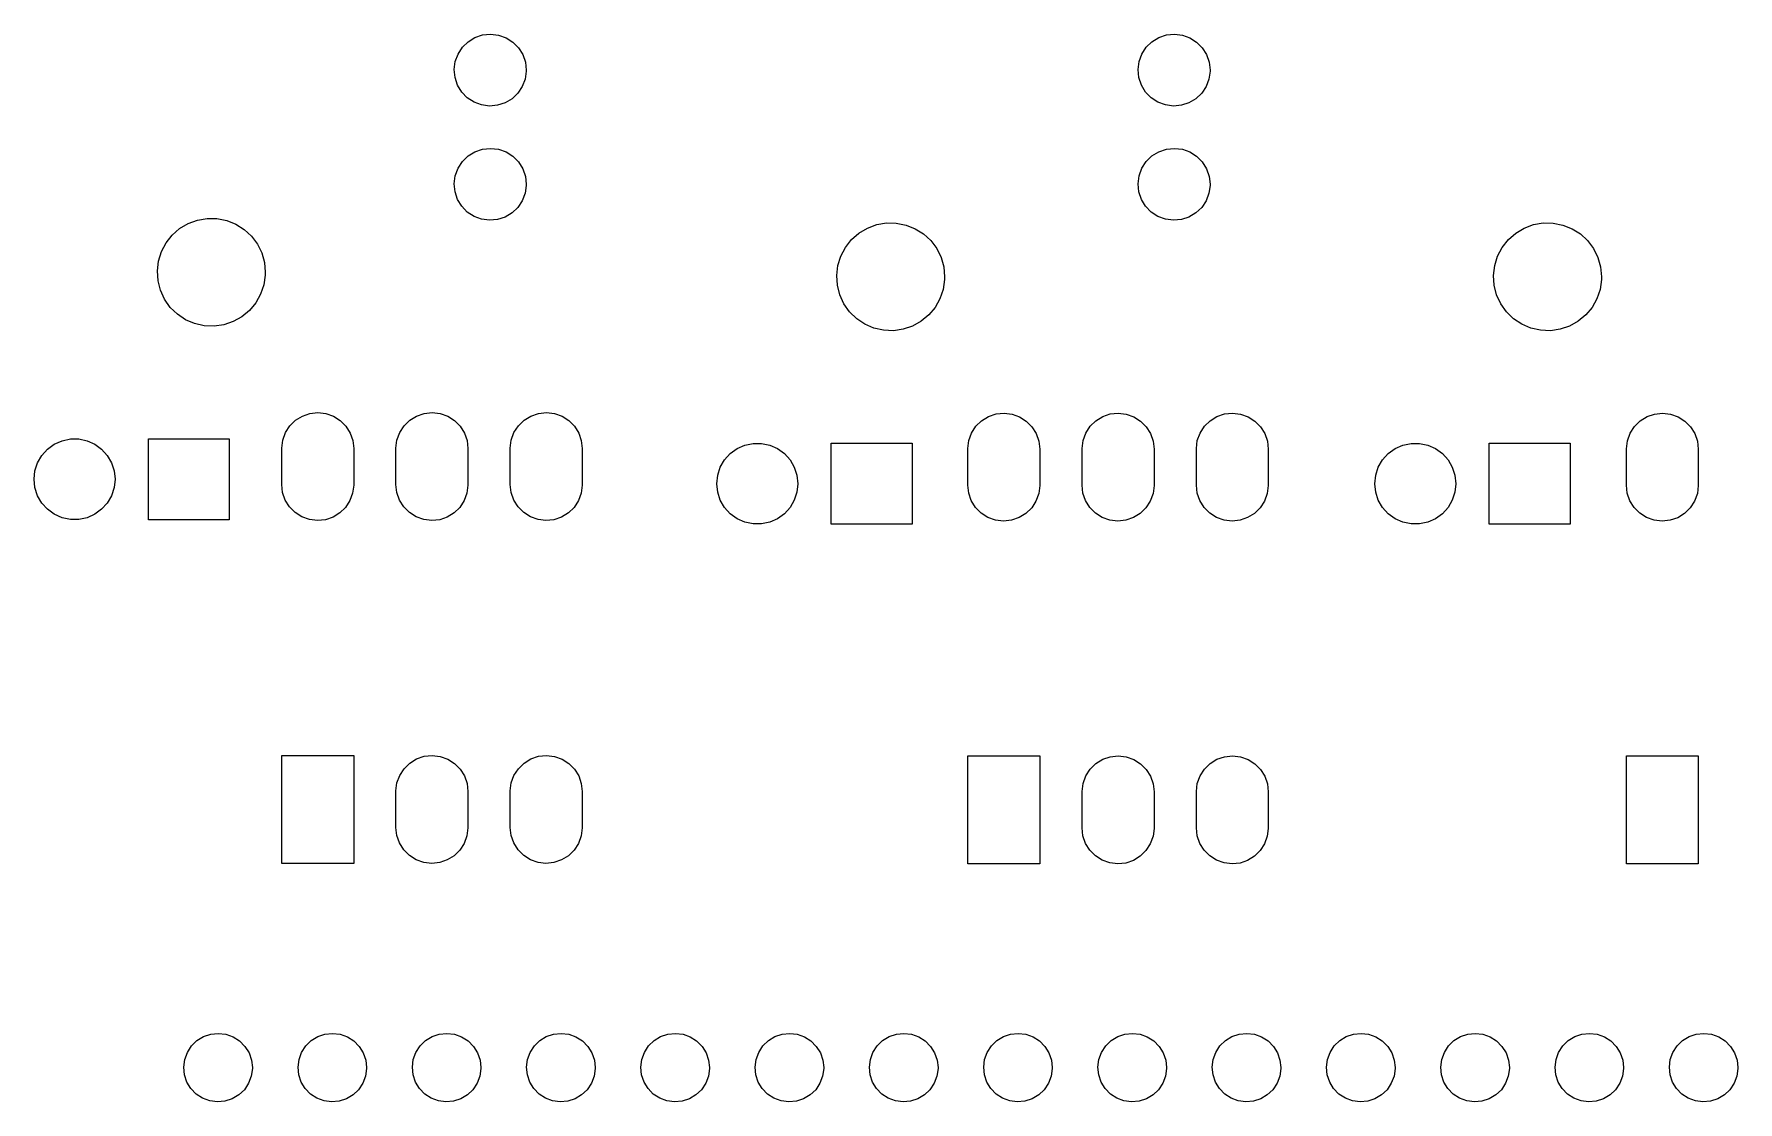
# Model space of a CAD drawing. Extents: x 10 to 287, y -200 to -10.
# Drawn here: x 81.66 to 119.53, y -94.74 to -71 of the extents above; entities that cross this region are included whole.
import ezdxf

# ---------------------------------------------------------------- set-up
doc = ezdxf.new("R2010")
doc.units = 0
doc.layers.add('BLACK', color=7, linetype='CONTINUOUS')

msp = doc.modelspace()

# ---------------------------------------------------------------- linework, layer by layer
at = {"layer": 'BLACK', "linetype": 'CONTINUOUS'}
for p, q in [((91.18, -71.2994), (91.3075, -71.1746)), ((91.3075, -71.1746), (91.4594, -71.0811)), ((91.4594, -71.0811), (91.6282, -71.0237)), ((91.6282, -71.0237), (91.8056, -71.005)), ((91.8056, -71.005), (91.9827, -71.0261)), ((91.9827, -71.0261), (92.1507, -71.086)), ((92.1507, -71.086), (92.3013, -71.1815)), ((92.3013, -71.1815), (92.427, -71.3081)), ((106.38, -71.2994), (106.507, -71.1746)), ((106.507, -71.1746), (106.659, -71.0811)), ((106.659, -71.0811), (106.828, -71.0237)), ((106.828, -71.0237), (107.006, -71.005)), ((107.006, -71.005), (107.183, -71.0261)), ((107.183, -71.0261), (107.351, -71.086)), ((107.351, -71.086), (107.501, -71.1815)), ((107.501, -71.1815), (107.627, -71.3081)), ((91.0224, -71.6169), (91.0834, -71.4493)), ((91.0834, -71.4493), (91.18, -71.2994)), ((92.427, -71.3081), (92.5215, -71.4593)), ((92.5215, -71.4593), (92.5801, -71.6278)), ((106.222, -71.6169), (106.283, -71.4493)), ((106.283, -71.4493), (106.38, -71.2994)), ((107.627, -71.3081), (107.721, -71.4593)), ((107.721, -71.4593), (107.78, -71.6278)), ((91.0001, -71.7938), (91.0224, -71.6169)), ((91.0175, -71.9713), (91.0001, -71.7938)), ((92.5997, -71.8273), (92.5749, -72.004)), ((92.5801, -71.6278), (92.6, -71.805)), ((92.6, -71.805), (92.5997, -71.8273)), ((106.2, -71.7938), (106.222, -71.6169)), ((106.217, -71.9713), (106.2, -71.7938)), ((107.8, -71.8273), (107.775, -72.004)), ((107.78, -71.6278), (107.8, -71.805)), ((107.8, -71.805), (107.8, -71.8273)), ((91.0738, -72.1406), (91.0175, -71.9713)), ((91.1662, -72.2931), (91.0738, -72.1406)), ((91.2901, -72.4214), (91.1662, -72.2931)), ((92.4128, -72.3192), (92.2837, -72.4422)), ((92.5115, -72.1707), (92.4128, -72.3192)), ((92.5749, -72.004), (92.5115, -72.1707)), ((106.274, -72.1406), (106.217, -71.9713)), ((106.366, -72.2931), (106.274, -72.1406)), ((106.49, -72.4214), (106.366, -72.2931)), ((107.613, -72.3192), (107.484, -72.4422)), ((107.712, -72.1707), (107.613, -72.3192)), ((107.775, -72.004), (107.712, -72.1707)), ((91.4393, -72.5191), (91.2901, -72.4214)), ((91.6065, -72.5812), (91.4393, -72.5191)), ((91.7832, -72.6048), (91.6065, -72.5812)), ((91.9609, -72.5887), (91.7832, -72.6048)), ((92.1305, -72.5335), (91.9609, -72.5887)), ((92.2837, -72.4422), (92.1305, -72.5335)), ((106.639, -72.5191), (106.49, -72.4214)), ((106.806, -72.5812), (106.639, -72.5191)), ((106.983, -72.6048), (106.806, -72.5812)), ((107.161, -72.5887), (106.983, -72.6048)), ((107.33, -72.5335), (107.161, -72.5887)), ((107.484, -72.4422), (107.33, -72.5335)), ((91.0834, -73.9893), (91.18, -73.8394)), ((91.18, -73.8394), (91.3075, -73.7146)), ((91.3075, -73.7146), (91.4594, -73.6211)), ((91.4594, -73.6211), (91.6282, -73.5637)), ((91.6282, -73.5637), (91.8056, -73.545)), ((91.8056, -73.545), (91.9827, -73.5661)), ((91.9827, -73.5661), (92.1507, -73.626)), ((92.1507, -73.626), (92.3013, -73.7215)), ((92.3013, -73.7215), (92.427, -73.8481)), ((92.427, -73.8481), (92.5215, -73.9993)), ((106.283, -73.9893), (106.38, -73.8394)), ((106.38, -73.8394), (106.507, -73.7146)), ((106.507, -73.7146), (106.659, -73.6211)), ((106.659, -73.6211), (106.828, -73.5637)), ((106.828, -73.5637), (107.006, -73.545)), ((107.006, -73.545), (107.183, -73.5661)), ((107.183, -73.5661), (107.351, -73.626)), ((107.351, -73.626), (107.501, -73.7215)), ((107.501, -73.7215), (107.627, -73.8481)), ((107.627, -73.8481), (107.721, -73.9993)), ((91.0001, -74.3338), (91.0224, -74.1569)), ((91.0224, -74.1569), (91.0834, -73.9893)), ((92.5215, -73.9993), (92.5801, -74.1678)), ((92.5801, -74.1678), (92.6, -74.345)), ((106.2, -74.3338), (106.222, -74.1569)), ((106.222, -74.1569), (106.283, -73.9893)), ((107.721, -73.9993), (107.78, -74.1678)), ((107.78, -74.1678), (107.8, -74.345)), ((91.0175, -74.5113), (91.0001, -74.3338)), ((91.0738, -74.6806), (91.0175, -74.5113)), ((92.5749, -74.544), (92.5115, -74.7107)), ((92.5997, -74.3673), (92.5749, -74.544)), ((92.6, -74.345), (92.5997, -74.3673)), ((106.217, -74.5113), (106.2, -74.3338)), ((106.274, -74.6806), (106.217, -74.5113)), ((107.775, -74.544), (107.712, -74.7107)), ((107.8, -74.3673), (107.775, -74.544)), ((107.8, -74.345), (107.8, -74.3673)), ((91.1662, -74.8331), (91.0738, -74.6806)), ((91.2901, -74.9614), (91.1662, -74.8331)), ((91.4393, -75.0591), (91.2901, -74.9614)), ((92.2837, -74.9822), (92.1305, -75.0735)), ((92.4128, -74.8592), (92.2837, -74.9822)), ((92.5115, -74.7107), (92.4128, -74.8592)), ((106.366, -74.8331), (106.274, -74.6806)), ((106.49, -74.9614), (106.366, -74.8331)), ((106.639, -75.0591), (106.49, -74.9614)), ((107.484, -74.9822), (107.33, -75.0735)), ((107.613, -74.8592), (107.484, -74.9822)), ((107.712, -74.7107), (107.613, -74.8592)), ((84.7296, -75.474), (84.8947, -75.3292)), ((84.8947, -75.3292), (85.0834, -75.2169)), ((85.0834, -75.2169), (85.2894, -75.1409)), ((85.2894, -75.1409), (85.5058, -75.1037)), ((85.5058, -75.1037), (85.7254, -75.1066)), ((85.7254, -75.1066), (85.9408, -75.1494)), ((85.9408, -75.1494), (86.1448, -75.2308)), ((86.1448, -75.2308), (86.3305, -75.348)), ((86.3305, -75.348), (86.4918, -75.497)), ((91.6065, -75.1212), (91.4393, -75.0591)), ((91.7832, -75.1448), (91.6065, -75.1212)), ((91.9609, -75.1287), (91.7832, -75.1448)), ((92.1305, -75.0735), (91.9609, -75.1287)), ((99.9947, -75.4292), (100.183, -75.3169)), ((100.183, -75.3169), (100.389, -75.2409)), ((100.389, -75.2409), (100.606, -75.2037)), ((100.606, -75.2037), (100.825, -75.2066)), ((100.825, -75.2066), (101.041, -75.2494)), ((101.041, -75.2494), (101.245, -75.3308)), ((101.245, -75.3308), (101.431, -75.448)), ((106.806, -75.1212), (106.639, -75.0591)), ((106.983, -75.1448), (106.806, -75.1212)), ((107.161, -75.1287), (106.983, -75.1448)), ((107.33, -75.0735), (107.161, -75.1287)), ((114.595, -75.4292), (114.783, -75.3169)), ((114.783, -75.3169), (114.989, -75.2409)), ((114.989, -75.2409), (115.206, -75.2037)), ((115.206, -75.2037), (115.425, -75.2066)), ((115.425, -75.2066), (115.641, -75.2494)), ((115.641, -75.2494), (115.845, -75.3308)), ((115.845, -75.3308), (116.031, -75.448)), ((84.4913, -75.8408), (84.5936, -75.6464)), ((84.5936, -75.6464), (84.7296, -75.474)), ((86.4918, -75.497), (86.6232, -75.673)), ((86.6232, -75.673), (86.7203, -75.87)), ((99.6936, -75.7464), (99.8296, -75.574)), ((99.8296, -75.574), (99.9947, -75.4292)), ((101.431, -75.448), (101.592, -75.597)), ((101.592, -75.597), (101.723, -75.773)), ((114.294, -75.7464), (114.43, -75.574)), ((114.43, -75.574), (114.595, -75.4292)), ((116.031, -75.448), (116.192, -75.597)), ((116.192, -75.597), (116.323, -75.773)), ((84.4004, -76.2686), (84.4262, -76.0505)), ((84.4262, -76.0505), (84.4913, -75.8408)), ((86.7203, -75.87), (86.7799, -76.0813)), ((86.7799, -76.0813), (86.8, -76.3)), ((99.5262, -76.1505), (99.5913, -75.9408)), ((99.5913, -75.9408), (99.6936, -75.7464)), ((101.723, -75.773), (101.82, -75.97)), ((101.82, -75.97), (101.88, -76.1813)), ((114.126, -76.1505), (114.191, -75.9408)), ((114.191, -75.9408), (114.294, -75.7464)), ((116.323, -75.773), (116.42, -75.97)), ((116.42, -75.97), (116.48, -76.1813)), ((84.4148, -76.4877), (84.4004, -76.2686)), ((84.4688, -76.7006), (84.4148, -76.4877)), ((86.7984, -76.3628), (86.7668, -76.5801)), ((86.8, -76.3), (86.7984, -76.3628)), ((99.5004, -76.3686), (99.5262, -76.1505)), ((99.5148, -76.5877), (99.5004, -76.3686)), ((101.898, -76.4628), (101.867, -76.6801)), ((101.88, -76.1813), (101.9, -76.4)), ((101.9, -76.4), (101.898, -76.4628)), ((114.1, -76.3686), (114.126, -76.1505)), ((114.115, -76.5877), (114.1, -76.3686)), ((116.498, -76.4628), (116.467, -76.6801)), ((116.48, -76.1813), (116.5, -76.4)), ((116.5, -76.4), (116.498, -76.4628)), ((84.5608, -76.9), (84.4688, -76.7006)), ((86.6963, -76.7881), (86.589, -76.9797)), ((86.7668, -76.5801), (86.6963, -76.7881)), ((99.5688, -76.8006), (99.5148, -76.5877)), ((99.6608, -77), (99.5688, -76.8006)), ((101.867, -76.6801), (101.796, -76.8881)), ((114.169, -76.8006), (114.115, -76.5877)), ((114.261, -77), (114.169, -76.8006)), ((116.467, -76.6801), (116.396, -76.8881)), ((84.6875, -77.0793), (84.5608, -76.9)), ((84.8448, -77.2326), (84.6875, -77.0793)), ((85.0274, -77.3546), (84.8448, -77.2326)), ((86.4485, -77.1485), (86.2797, -77.289)), ((86.589, -76.9797), (86.4485, -77.1485)), ((99.7875, -77.1793), (99.6608, -77)), ((99.9448, -77.3326), (99.7875, -77.1793)), ((101.549, -77.2485), (101.38, -77.389)), ((101.689, -77.0797), (101.549, -77.2485)), ((101.796, -76.8881), (101.689, -77.0797)), ((114.388, -77.1793), (114.261, -77)), ((114.545, -77.3326), (114.388, -77.1793)), ((116.149, -77.2485), (115.98, -77.389)), ((116.289, -77.0797), (116.149, -77.2485)), ((116.396, -76.8881), (116.289, -77.0797)), ((85.2292, -77.4413), (85.0274, -77.3546)), ((85.4434, -77.4897), (85.2292, -77.4413)), ((85.6628, -77.4984), (85.4434, -77.4897)), ((85.8801, -77.4668), (85.6628, -77.4984)), ((86.0881, -77.3963), (85.8801, -77.4668)), ((86.2797, -77.289), (86.0881, -77.3963)), ((100.127, -77.4546), (99.9448, -77.3326)), ((100.329, -77.5413), (100.127, -77.4546)), ((100.543, -77.5897), (100.329, -77.5413)), ((100.763, -77.5984), (100.543, -77.5897)), ((100.98, -77.5668), (100.763, -77.5984)), ((101.188, -77.4963), (100.98, -77.5668)), ((101.38, -77.389), (101.188, -77.4963)), ((114.727, -77.4546), (114.545, -77.3326)), ((114.929, -77.5413), (114.727, -77.4546)), ((115.143, -77.5897), (114.929, -77.5413)), ((115.363, -77.5984), (115.143, -77.5897)), ((115.58, -77.5668), (115.363, -77.5984)), ((115.788, -77.4963), (115.58, -77.5668)), ((115.98, -77.389), (115.788, -77.4963)), ((87.4713, -79.5894), (87.6232, -79.4959)), ((87.6232, -79.4959), (87.7921, -79.4385)), ((87.7921, -79.4385), (87.9695, -79.4198)), ((87.9695, -79.4198), (88.1465, -79.4409)), ((88.1465, -79.4409), (88.3146, -79.5008)), ((88.3146, -79.5008), (88.4651, -79.5963)), ((90.0113, -79.5894), (90.1632, -79.4959)), ((90.1632, -79.4959), (90.3321, -79.4385)), ((90.3321, -79.4385), (90.5095, -79.4198)), ((90.5095, -79.4198), (90.6865, -79.4409)), ((90.6865, -79.4409), (90.8546, -79.5008)), ((90.8546, -79.5008), (91.0051, -79.5963)), ((92.5513, -79.5894), (92.7032, -79.4959)), ((92.7032, -79.4959), (92.8721, -79.4385)), ((92.8721, -79.4385), (93.0495, -79.4198)), ((93.0495, -79.4198), (93.2265, -79.4409)), ((93.2265, -79.4409), (93.3946, -79.5008)), ((93.3946, -79.5008), (93.5451, -79.5963)), ((102.721, -79.5994), (102.873, -79.5059)), ((102.873, -79.5059), (103.042, -79.4485)), ((103.042, -79.4485), (103.219, -79.4298)), ((103.219, -79.4298), (103.397, -79.4509)), ((103.397, -79.4509), (103.565, -79.5108)), ((103.565, -79.5108), (103.715, -79.6063)), ((105.261, -79.5994), (105.413, -79.5059)), ((105.413, -79.5059), (105.582, -79.4485)), ((105.582, -79.4485), (105.759, -79.4298)), ((105.759, -79.4298), (105.937, -79.4509)), ((105.937, -79.4509), (106.105, -79.5108)), ((106.105, -79.5108), (106.255, -79.6063)), ((107.801, -79.5994), (107.953, -79.5059)), ((107.953, -79.5059), (108.122, -79.4485)), ((108.122, -79.4485), (108.299, -79.4298)), ((108.299, -79.4298), (108.477, -79.4509)), ((108.477, -79.4509), (108.645, -79.5108)), ((108.645, -79.5108), (108.795, -79.6063)), ((117.36, -79.6015), (117.512, -79.5081)), ((117.512, -79.5081), (117.681, -79.4506)), ((117.681, -79.4506), (117.858, -79.4319)), ((117.858, -79.4319), (118.035, -79.4531)), ((118.035, -79.4531), (118.203, -79.5129)), ((118.203, -79.5129), (118.354, -79.6085)), ((87.1863, -80.0317), (87.2473, -79.8641)), ((87.2473, -79.8641), (87.3439, -79.7142)), ((87.3439, -79.7142), (87.4713, -79.5894)), ((88.4651, -79.5963), (88.5908, -79.7229)), ((88.5908, -79.7229), (88.6853, -79.8741)), ((88.6853, -79.8741), (88.744, -80.0426)), ((89.7263, -80.0317), (89.7873, -79.8641)), ((89.7873, -79.8641), (89.8839, -79.7142)), ((89.8839, -79.7142), (90.0113, -79.5894)), ((91.0051, -79.5963), (91.1308, -79.7229)), ((91.1308, -79.7229), (91.2253, -79.8741)), ((91.2253, -79.8741), (91.284, -80.0426)), ((92.2663, -80.0317), (92.3273, -79.8641)), ((92.3273, -79.8641), (92.4239, -79.7142)), ((92.4239, -79.7142), (92.5513, -79.5894)), ((93.5451, -79.5963), (93.6708, -79.7229)), ((93.6708, -79.7229), (93.7653, -79.8741)), ((93.7653, -79.8741), (93.824, -80.0426)), ((102.436, -80.0417), (102.497, -79.8741)), ((102.497, -79.8741), (102.594, -79.7242)), ((102.594, -79.7242), (102.721, -79.5994)), ((103.715, -79.6063), (103.841, -79.7329)), ((103.841, -79.7329), (103.935, -79.8841)), ((103.935, -79.8841), (103.994, -80.0526)), ((104.976, -80.0417), (105.037, -79.8741)), ((105.037, -79.8741), (105.134, -79.7242)), ((105.134, -79.7242), (105.261, -79.5994)), ((106.255, -79.6063), (106.381, -79.7329)), ((106.381, -79.7329), (106.475, -79.8841)), ((106.475, -79.8841), (106.534, -80.0526)), ((107.516, -80.0417), (107.577, -79.8741)), ((107.577, -79.8741), (107.674, -79.7242)), ((107.674, -79.7242), (107.801, -79.5994)), ((108.795, -79.6063), (108.921, -79.7329)), ((108.921, -79.7329), (109.015, -79.8841)), ((109.015, -79.8841), (109.074, -80.0526)), ((117.075, -80.0438), (117.136, -79.8762)), ((117.136, -79.8762), (117.232, -79.7263)), ((117.232, -79.7263), (117.36, -79.6015)), ((118.354, -79.6085), (118.479, -79.735)), ((118.479, -79.735), (118.574, -79.8863)), ((118.574, -79.8863), (118.632, -80.0547)), ((81.8319, -80.371), (81.9578, -80.2312)), ((81.9578, -80.2312), (82.11, -80.1206)), ((82.11, -80.1206), (82.2819, -80.044)), ((82.2819, -80.044), (82.4659, -80.0049)), ((82.4659, -80.0049), (82.6541, -80.0049)), ((82.6541, -80.0049), (82.8381, -80.044)), ((82.8381, -80.044), (83.01, -80.1206)), ((83.01, -80.1206), (83.1622, -80.2312)), ((83.1622, -80.2312), (83.2881, -80.371)), ((84.2, -81.8), (84.2, -80)), ((84.2, -80), (86, -80)), ((86, -80), (86, -81.8)), ((87.1639, -80.2086), (87.1863, -80.0317)), ((87.1639, -80.2198), (87.1639, -80.2086)), ((87.1639, -81.0198), (87.1639, -80.2198)), ((88.744, -80.0426), (88.7639, -80.2198)), ((88.7639, -80.2198), (88.7639, -81.0198)), ((89.7039, -80.2086), (89.7263, -80.0317)), ((89.7039, -80.2198), (89.7039, -80.2086)), ((89.7039, -81.0198), (89.7039, -80.2198)), ((91.284, -80.0426), (91.3039, -80.2198)), ((91.3039, -80.2198), (91.3039, -81.0198)), ((92.2439, -80.2086), (92.2663, -80.0317)), ((92.2439, -80.2198), (92.2439, -80.2086)), ((92.2439, -81.0198), (92.2439, -80.2198)), ((93.824, -80.0426), (93.8439, -80.2198)), ((93.8439, -80.2198), (93.8439, -81.0198)), ((97.1328, -80.3312), (97.285, -80.2206)), ((97.285, -80.2206), (97.4569, -80.144)), ((97.4569, -80.144), (97.6409, -80.1049)), ((97.6409, -80.1049), (97.8291, -80.1049)), ((97.8291, -80.1049), (98.0131, -80.144)), ((98.0131, -80.144), (98.185, -80.2206)), ((98.185, -80.2206), (98.3372, -80.3312)), ((99.375, -81.9), (99.375, -80.1)), ((99.375, -80.1), (101.175, -80.1)), ((101.175, -80.1), (101.175, -81.9)), ((102.414, -80.2186), (102.436, -80.0417)), ((102.414, -80.2298), (102.414, -80.2186)), ((102.414, -81.0298), (102.414, -80.2298)), ((103.994, -80.0526), (104.014, -80.2298)), ((104.014, -80.2298), (104.014, -81.0298)), ((104.954, -80.2186), (104.976, -80.0417)), ((104.954, -80.2298), (104.954, -80.2186)), ((104.954, -81.0298), (104.954, -80.2298)), ((106.534, -80.0526), (106.554, -80.2298)), ((106.554, -80.2298), (106.554, -81.0298)), ((107.494, -80.2186), (107.516, -80.0417)), ((107.494, -80.2298), (107.494, -80.2186)), ((107.494, -81.0298), (107.494, -80.2298)), ((109.074, -80.0526), (109.094, -80.2298)), ((109.094, -80.2298), (109.094, -81.0298)), ((111.758, -80.3312), (111.91, -80.2206)), ((111.91, -80.2206), (112.082, -80.144)), ((112.082, -80.144), (112.266, -80.1049)), ((112.266, -80.1049), (112.454, -80.1049)), ((112.454, -80.1049), (112.638, -80.144)), ((112.638, -80.144), (112.81, -80.2206)), ((112.81, -80.2206), (112.962, -80.3312)), ((114, -81.9), (114, -80.1)), ((114, -80.1), (115.8, -80.1)), ((115.8, -80.1), (115.8, -81.9)), ((117.052, -80.2208), (117.075, -80.0438)), ((117.052, -80.2319), (117.052, -80.2208)), ((117.052, -81.0319), (117.052, -80.2319)), ((118.632, -80.0547), (118.652, -80.2319)), ((118.652, -80.2319), (118.652, -81.0319)), ((81.6797, -80.7129), (81.7378, -80.5339)), ((81.7378, -80.5339), (81.8319, -80.371)), ((83.2881, -80.371), (83.3822, -80.5339)), ((83.3822, -80.5339), (83.4403, -80.7129)), ((96.8547, -80.8129), (96.9128, -80.6339)), ((96.9128, -80.6339), (97.0069, -80.471)), ((97.0069, -80.471), (97.1328, -80.3312)), ((98.3372, -80.3312), (98.4631, -80.471)), ((98.4631, -80.471), (98.5572, -80.6339)), ((98.5572, -80.6339), (98.6153, -80.8129)), ((111.48, -80.8129), (111.538, -80.6339)), ((111.538, -80.6339), (111.632, -80.471)), ((111.632, -80.471), (111.758, -80.3312)), ((112.962, -80.3312), (113.088, -80.471)), ((113.088, -80.471), (113.182, -80.6339)), ((113.182, -80.6339), (113.24, -80.8129)), ((81.66, -80.9), (81.6797, -80.7129)), ((81.6797, -81.0871), (81.66, -80.9)), ((83.4403, -80.7129), (83.46, -80.9)), ((83.46, -80.9), (83.4403, -81.0871)), ((87.1837, -81.197), (87.1639, -81.0198)), ((88.7638, -81.031), (88.7414, -81.2079)), ((88.7639, -81.0198), (88.7638, -81.031)), ((89.7237, -81.197), (89.7039, -81.0198)), ((91.3038, -81.031), (91.2814, -81.2079)), ((91.3039, -81.0198), (91.3038, -81.031)), ((92.2637, -81.197), (92.2439, -81.0198)), ((93.8438, -81.031), (93.8214, -81.2079)), ((93.8439, -81.0198), (93.8438, -81.031)), ((96.835, -81), (96.8547, -80.8129)), ((96.8547, -81.1871), (96.835, -81)), ((98.6153, -80.8129), (98.635, -81)), ((98.635, -81), (98.6153, -81.1871)), ((102.434, -81.207), (102.414, -81.0298)), ((104.014, -81.041), (103.991, -81.2179)), ((104.014, -81.0298), (104.014, -81.041)), ((104.974, -81.207), (104.954, -81.0298)), ((106.554, -81.041), (106.531, -81.2179)), ((106.554, -81.0298), (106.554, -81.041)), ((107.514, -81.207), (107.494, -81.0298)), ((109.094, -81.041), (109.071, -81.2179)), ((109.094, -81.0298), (109.094, -81.041)), ((111.46, -81), (111.48, -80.8129)), ((111.48, -81.1871), (111.46, -81)), ((113.24, -80.8129), (113.26, -81)), ((113.26, -81), (113.24, -81.1871)), ((117.072, -81.2092), (117.052, -81.0319)), ((118.652, -81.0431), (118.63, -81.22)), ((118.652, -81.0319), (118.652, -81.0431)), ((81.7378, -81.2661), (81.6797, -81.0871)), ((81.8319, -81.429), (81.7378, -81.2661)), ((83.3822, -81.2661), (83.2881, -81.429)), ((83.4403, -81.0871), (83.3822, -81.2661)), ((87.2424, -81.3655), (87.1837, -81.197)), ((87.3369, -81.5167), (87.2424, -81.3655)), ((88.6804, -81.3755), (88.5838, -81.5254)), ((88.7414, -81.2079), (88.6804, -81.3755)), ((89.7824, -81.3655), (89.7237, -81.197)), ((89.8769, -81.5167), (89.7824, -81.3655)), ((91.2204, -81.3755), (91.1238, -81.5254)), ((91.2814, -81.2079), (91.2204, -81.3755)), ((92.3224, -81.3655), (92.2637, -81.197)), ((92.4169, -81.5167), (92.3224, -81.3655)), ((93.7604, -81.3755), (93.6638, -81.5254)), ((93.8214, -81.2079), (93.7604, -81.3755)), ((96.9128, -81.3661), (96.8547, -81.1871)), ((97.0069, -81.529), (96.9128, -81.3661)), ((98.5572, -81.3661), (98.4631, -81.529)), ((98.6153, -81.1871), (98.5572, -81.3661)), ((102.492, -81.3755), (102.434, -81.207)), ((102.587, -81.5267), (102.492, -81.3755)), ((103.93, -81.3855), (103.834, -81.5354)), ((103.991, -81.2179), (103.93, -81.3855)), ((105.032, -81.3755), (104.974, -81.207)), ((105.127, -81.5267), (105.032, -81.3755)), ((106.47, -81.3855), (106.374, -81.5354)), ((106.531, -81.2179), (106.47, -81.3855)), ((107.572, -81.3755), (107.514, -81.207)), ((107.667, -81.5267), (107.572, -81.3755)), ((109.01, -81.3855), (108.914, -81.5354)), ((109.071, -81.2179), (109.01, -81.3855)), ((111.538, -81.3661), (111.48, -81.1871)), ((111.632, -81.529), (111.538, -81.3661)), ((113.182, -81.3661), (113.088, -81.529)), ((113.24, -81.1871), (113.182, -81.3661)), ((117.131, -81.3776), (117.072, -81.2092)), ((117.225, -81.5288), (117.131, -81.3776)), ((118.569, -81.3876), (118.472, -81.5375)), ((118.63, -81.22), (118.569, -81.3876)), ((81.9578, -81.5688), (81.8319, -81.429)), ((82.11, -81.6794), (81.9578, -81.5688)), ((82.2819, -81.756), (82.11, -81.6794)), ((82.4659, -81.7951), (82.2819, -81.756)), ((82.6541, -81.7951), (82.4659, -81.7951)), ((82.8381, -81.756), (82.6541, -81.7951)), ((83.01, -81.6794), (82.8381, -81.756)), ((83.1622, -81.5688), (83.01, -81.6794)), ((83.2881, -81.429), (83.1622, -81.5688)), ((86, -81.8), (84.2, -81.8)), ((87.4626, -81.6433), (87.3369, -81.5167)), ((87.6132, -81.7388), (87.4626, -81.6433)), ((87.7812, -81.7987), (87.6132, -81.7388)), ((87.9583, -81.8198), (87.7812, -81.7987)), ((88.1357, -81.8011), (87.9583, -81.8198)), ((88.3045, -81.7437), (88.1357, -81.8011)), ((88.4564, -81.6502), (88.3045, -81.7437)), ((88.5838, -81.5254), (88.4564, -81.6502)), ((90.0026, -81.6433), (89.8769, -81.5167)), ((90.1532, -81.7388), (90.0026, -81.6433)), ((90.3212, -81.7987), (90.1532, -81.7388)), ((90.4983, -81.8198), (90.3212, -81.7987)), ((90.6757, -81.8011), (90.4983, -81.8198)), ((90.8445, -81.7437), (90.6757, -81.8011)), ((90.9964, -81.6502), (90.8445, -81.7437)), ((91.1238, -81.5254), (90.9964, -81.6502)), ((92.5426, -81.6433), (92.4169, -81.5167)), ((92.6932, -81.7388), (92.5426, -81.6433)), ((92.8612, -81.7987), (92.6932, -81.7388)), ((93.0383, -81.8198), (92.8612, -81.7987)), ((93.2157, -81.8011), (93.0383, -81.8198)), ((93.3845, -81.7437), (93.2157, -81.8011)), ((93.5364, -81.6502), (93.3845, -81.7437)), ((93.6638, -81.5254), (93.5364, -81.6502)), ((97.1328, -81.6688), (97.0069, -81.529)), ((97.285, -81.7794), (97.1328, -81.6688)), ((97.4569, -81.856), (97.285, -81.7794)), ((98.185, -81.7794), (98.0131, -81.856)), ((98.3372, -81.6688), (98.185, -81.7794)), ((98.4631, -81.529), (98.3372, -81.6688)), ((102.713, -81.6533), (102.587, -81.5267)), ((102.863, -81.7488), (102.713, -81.6533)), ((103.031, -81.8087), (102.863, -81.7488)), ((103.554, -81.7537), (103.386, -81.8111)), ((103.706, -81.6602), (103.554, -81.7537)), ((103.834, -81.5354), (103.706, -81.6602)), ((105.253, -81.6533), (105.127, -81.5267)), ((105.403, -81.7488), (105.253, -81.6533)), ((105.571, -81.8087), (105.403, -81.7488)), ((106.094, -81.7537), (105.926, -81.8111)), ((106.246, -81.6602), (106.094, -81.7537)), ((106.374, -81.5354), (106.246, -81.6602)), ((107.793, -81.6533), (107.667, -81.5267)), ((107.943, -81.7488), (107.793, -81.6533)), ((108.111, -81.8087), (107.943, -81.7488)), ((108.634, -81.7537), (108.466, -81.8111)), ((108.786, -81.6602), (108.634, -81.7537)), ((108.914, -81.5354), (108.786, -81.6602)), ((111.758, -81.6688), (111.632, -81.529)), ((111.91, -81.7794), (111.758, -81.6688)), ((112.082, -81.856), (111.91, -81.7794)), ((112.81, -81.7794), (112.638, -81.856)), ((112.962, -81.6688), (112.81, -81.7794)), ((113.088, -81.529), (112.962, -81.6688)), ((117.351, -81.6554), (117.225, -81.5288)), ((117.502, -81.751), (117.351, -81.6554)), ((117.67, -81.8108), (117.502, -81.751)), ((118.193, -81.7558), (118.024, -81.8133)), ((118.345, -81.6623), (118.193, -81.7558)), ((118.472, -81.5375), (118.345, -81.6623)), ((97.6409, -81.8951), (97.4569, -81.856)), ((97.8291, -81.8951), (97.6409, -81.8951)), ((98.0131, -81.856), (97.8291, -81.8951)), ((101.175, -81.9), (99.375, -81.9)), ((103.208, -81.8298), (103.031, -81.8087)), ((103.386, -81.8111), (103.208, -81.8298)), ((105.748, -81.8298), (105.571, -81.8087)), ((105.926, -81.8111), (105.748, -81.8298)), ((108.288, -81.8298), (108.111, -81.8087)), ((108.466, -81.8111), (108.288, -81.8298)), ((112.266, -81.8951), (112.082, -81.856)), ((112.454, -81.8951), (112.266, -81.8951)), ((112.638, -81.856), (112.454, -81.8951)), ((115.8, -81.9), (114, -81.9)), ((117.847, -81.8319), (117.67, -81.8108)), ((118.024, -81.8133), (117.847, -81.8319)), ((87.1639, -89.4398), (87.1639, -87.0398)), ((87.1639, -87.0398), (88.7639, -87.0398)), ((88.7639, -87.0398), (88.7639, -89.4398)), ((90.1632, -87.1159), (90.3321, -87.0585)), ((90.3321, -87.0585), (90.5095, -87.0398)), ((90.5095, -87.0398), (90.6865, -87.0609)), ((90.6865, -87.0609), (90.8546, -87.1208)), ((92.7032, -87.1159), (92.8721, -87.0585)), ((92.8721, -87.0585), (93.0495, -87.0398)), ((93.0495, -87.0398), (93.2265, -87.0609)), ((93.2265, -87.0609), (93.3946, -87.1208)), ((102.414, -89.4498), (102.414, -87.0498)), ((102.414, -87.0498), (104.014, -87.0498)), ((104.014, -87.0498), (104.014, -89.4498)), ((105.413, -87.1259), (105.582, -87.0685)), ((105.582, -87.0685), (105.759, -87.0498)), ((105.759, -87.0498), (105.937, -87.0709)), ((105.937, -87.0709), (106.105, -87.1308)), ((107.953, -87.1259), (108.122, -87.0685)), ((108.122, -87.0685), (108.299, -87.0498)), ((108.299, -87.0498), (108.477, -87.0709)), ((108.477, -87.0709), (108.645, -87.1308)), ((117.052, -89.4519), (117.052, -87.0519)), ((117.052, -87.0519), (118.652, -87.0519)), ((118.652, -87.0519), (118.652, -89.4519)), ((89.7263, -87.6517), (89.7873, -87.4841)), ((89.7873, -87.4841), (89.8839, -87.3342)), ((89.8839, -87.3342), (90.0113, -87.2094)), ((90.0113, -87.2094), (90.1632, -87.1159)), ((90.8546, -87.1208), (91.0051, -87.2163)), ((91.0051, -87.2163), (91.1308, -87.3429)), ((91.1308, -87.3429), (91.2253, -87.4941)), ((92.2663, -87.6517), (92.3273, -87.4841)), ((92.3273, -87.4841), (92.4239, -87.3342)), ((92.4239, -87.3342), (92.5513, -87.2094)), ((92.5513, -87.2094), (92.7032, -87.1159)), ((93.3946, -87.1208), (93.5451, -87.2163)), ((93.5451, -87.2163), (93.6708, -87.3429)), ((93.6708, -87.3429), (93.7653, -87.4941)), ((105.037, -87.4941), (105.134, -87.3442)), ((105.134, -87.3442), (105.261, -87.2194)), ((105.261, -87.2194), (105.413, -87.1259)), ((106.105, -87.1308), (106.255, -87.2263)), ((106.255, -87.2263), (106.381, -87.3529)), ((106.381, -87.3529), (106.475, -87.5041)), ((107.577, -87.4941), (107.674, -87.3442)), ((107.674, -87.3442), (107.801, -87.2194)), ((107.801, -87.2194), (107.953, -87.1259)), ((108.645, -87.1308), (108.795, -87.2263)), ((108.795, -87.2263), (108.921, -87.3529)), ((108.921, -87.3529), (109.015, -87.5041)), ((89.7039, -87.8286), (89.7263, -87.6517)), ((89.7039, -87.8398), (89.7039, -87.8286)), ((89.7039, -88.6398), (89.7039, -87.8398)), ((91.2253, -87.4941), (91.284, -87.6626)), ((91.284, -87.6626), (91.3039, -87.8398)), ((91.3039, -87.8398), (91.3039, -88.6398)), ((92.2439, -87.8286), (92.2663, -87.6517)), ((92.2439, -87.8398), (92.2439, -87.8286)), ((92.2439, -88.6398), (92.2439, -87.8398)), ((93.7653, -87.4941), (93.824, -87.6626)), ((93.824, -87.6626), (93.8439, -87.8398)), ((93.8439, -87.8398), (93.8439, -88.6398)), ((104.954, -87.8386), (104.976, -87.6617)), ((104.954, -87.8498), (104.954, -87.8386)), ((104.954, -88.6498), (104.954, -87.8498)), ((104.976, -87.6617), (105.037, -87.4941)), ((106.475, -87.5041), (106.534, -87.6726)), ((106.534, -87.6726), (106.554, -87.8498)), ((106.554, -87.8498), (106.554, -88.6498)), ((107.494, -87.8386), (107.516, -87.6617)), ((107.494, -87.8498), (107.494, -87.8386)), ((107.494, -88.6498), (107.494, -87.8498)), ((107.516, -87.6617), (107.577, -87.4941)), ((109.015, -87.5041), (109.074, -87.6726)), ((109.074, -87.6726), (109.094, -87.8498)), ((109.094, -87.8498), (109.094, -88.6498)), ((89.7237, -88.817), (89.7039, -88.6398)), ((89.7824, -88.9855), (89.7237, -88.817)), ((89.8769, -89.1367), (89.7824, -88.9855)), ((91.2204, -88.9955), (91.1238, -89.1454)), ((91.2814, -88.8279), (91.2204, -88.9955)), ((91.3038, -88.651), (91.2814, -88.8279)), ((91.3039, -88.6398), (91.3038, -88.651)), ((92.2637, -88.817), (92.2439, -88.6398)), ((92.3224, -88.9855), (92.2637, -88.817)), ((92.4169, -89.1367), (92.3224, -88.9855)), ((93.7604, -88.9955), (93.6638, -89.1454)), ((93.8214, -88.8279), (93.7604, -88.9955)), ((93.8438, -88.651), (93.8214, -88.8279)), ((93.8439, -88.6398), (93.8438, -88.651)), ((104.974, -88.827), (104.954, -88.6498)), ((105.032, -88.9955), (104.974, -88.827)), ((105.127, -89.1467), (105.032, -88.9955)), ((106.531, -88.8379), (106.47, -89.0055)), ((106.554, -88.661), (106.531, -88.8379)), ((106.554, -88.6498), (106.554, -88.661)), ((107.514, -88.827), (107.494, -88.6498)), ((107.572, -88.9955), (107.514, -88.827)), ((107.667, -89.1467), (107.572, -88.9955)), ((109.071, -88.8379), (109.01, -89.0055)), ((109.094, -88.661), (109.071, -88.8379)), ((109.094, -88.6498), (109.094, -88.661)), ((90.0026, -89.2633), (89.8769, -89.1367)), ((90.1532, -89.3588), (90.0026, -89.2633)), ((90.3212, -89.4187), (90.1532, -89.3588)), ((90.8445, -89.3637), (90.6757, -89.4211)), ((90.9964, -89.2702), (90.8445, -89.3637)), ((91.1238, -89.1454), (90.9964, -89.2702)), ((92.5426, -89.2633), (92.4169, -89.1367)), ((92.6932, -89.3588), (92.5426, -89.2633)), ((92.8612, -89.4187), (92.6932, -89.3588)), ((93.3845, -89.3637), (93.2157, -89.4211)), ((93.5364, -89.2702), (93.3845, -89.3637)), ((93.6638, -89.1454), (93.5364, -89.2702)), ((105.253, -89.2733), (105.127, -89.1467)), ((105.403, -89.3688), (105.253, -89.2733)), ((105.571, -89.4287), (105.403, -89.3688)), ((106.094, -89.3737), (105.926, -89.4311)), ((106.246, -89.2802), (106.094, -89.3737)), ((106.374, -89.1554), (106.246, -89.2802)), ((106.47, -89.0055), (106.374, -89.1554)), ((107.793, -89.2733), (107.667, -89.1467)), ((107.943, -89.3688), (107.793, -89.2733)), ((108.111, -89.4287), (107.943, -89.3688)), ((108.634, -89.3737), (108.466, -89.4311)), ((108.786, -89.2802), (108.634, -89.3737)), ((108.914, -89.1554), (108.786, -89.2802)), ((109.01, -89.0055), (108.914, -89.1554)), ((88.7639, -89.4398), (87.1639, -89.4398)), ((90.4983, -89.4398), (90.3212, -89.4187)), ((90.6757, -89.4211), (90.4983, -89.4398)), ((93.0383, -89.4398), (92.8612, -89.4187)), ((93.2157, -89.4211), (93.0383, -89.4398)), ((104.014, -89.4498), (102.414, -89.4498)), ((105.748, -89.4498), (105.571, -89.4287)), ((105.926, -89.4311), (105.748, -89.4498)), ((108.288, -89.4498), (108.111, -89.4287)), ((108.466, -89.4311), (108.288, -89.4498)), ((118.652, -89.4519), (117.052, -89.4519)), ((85.0675, -93.6412), (85.1595, -93.4984)), ((85.1595, -93.4984), (85.2809, -93.3795)), ((85.2809, -93.3795), (85.4256, -93.2905)), ((85.4256, -93.2905), (85.5864, -93.2358)), ((85.5864, -93.2358), (85.7553, -93.218)), ((85.7553, -93.218), (85.924, -93.2381)), ((85.924, -93.2381), (86.084, -93.2951)), ((86.084, -93.2951), (86.2275, -93.3861)), ((86.2275, -93.3861), (86.3472, -93.5067)), ((86.3472, -93.5067), (86.4372, -93.6508)), ((87.6075, -93.6412), (87.6995, -93.4984)), ((87.6995, -93.4984), (87.8209, -93.3795)), ((87.8209, -93.3795), (87.9656, -93.2905)), ((87.9656, -93.2905), (88.1264, -93.2358)), ((88.1264, -93.2358), (88.2953, -93.218)), ((88.2953, -93.218), (88.464, -93.2381)), ((88.464, -93.2381), (88.624, -93.2951)), ((88.624, -93.2951), (88.7675, -93.3861)), ((88.7675, -93.3861), (88.8872, -93.5067)), ((88.8872, -93.5067), (88.9772, -93.6508)), ((90.1475, -93.6412), (90.2395, -93.4984)), ((90.2395, -93.4984), (90.3609, -93.3795)), ((90.3609, -93.3795), (90.5056, -93.2905)), ((90.5056, -93.2905), (90.6664, -93.2358)), ((90.6664, -93.2358), (90.8353, -93.218)), ((90.8353, -93.218), (91.004, -93.2381)), ((91.004, -93.2381), (91.164, -93.2951)), ((91.164, -93.2951), (91.3075, -93.3861)), ((91.3075, -93.3861), (91.4272, -93.5067)), ((91.4272, -93.5067), (91.5172, -93.6508)), ((92.6875, -93.6412), (92.7795, -93.4984)), ((92.7795, -93.4984), (92.9009, -93.3795)), ((92.9009, -93.3795), (93.0456, -93.2905)), ((93.0456, -93.2905), (93.2064, -93.2358)), ((93.2064, -93.2358), (93.3753, -93.218)), ((93.3753, -93.218), (93.544, -93.2381)), ((93.544, -93.2381), (93.704, -93.2951)), ((93.704, -93.2951), (93.8475, -93.3861)), ((93.8475, -93.3861), (93.9672, -93.5067)), ((93.9672, -93.5067), (94.0572, -93.6508)), ((95.2275, -93.6412), (95.3195, -93.4984)), ((95.3195, -93.4984), (95.4409, -93.3795)), ((95.4409, -93.3795), (95.5856, -93.2905)), ((95.5856, -93.2905), (95.7464, -93.2358)), ((95.7464, -93.2358), (95.9153, -93.218)), ((95.9153, -93.218), (96.084, -93.2381)), ((96.084, -93.2381), (96.244, -93.2951)), ((96.244, -93.2951), (96.3875, -93.3861)), ((96.3875, -93.3861), (96.5072, -93.5067)), ((96.5072, -93.5067), (96.5972, -93.6508)), ((97.7675, -93.6412), (97.8595, -93.4984)), ((97.8595, -93.4984), (97.9809, -93.3795)), ((97.9809, -93.3795), (98.1256, -93.2905)), ((98.1256, -93.2905), (98.2864, -93.2358)), ((98.2864, -93.2358), (98.4553, -93.218)), ((98.4553, -93.218), (98.624, -93.2381)), ((98.624, -93.2381), (98.784, -93.2951)), ((98.784, -93.2951), (98.9275, -93.3861)), ((98.9275, -93.3861), (99.0472, -93.5067)), ((99.0472, -93.5067), (99.1372, -93.6508)), ((100.307, -93.6412), (100.399, -93.4984)), ((100.399, -93.4984), (100.521, -93.3795)), ((100.521, -93.3795), (100.666, -93.2905)), ((100.666, -93.2905), (100.826, -93.2358)), ((100.826, -93.2358), (100.995, -93.218)), ((100.995, -93.218), (101.164, -93.2381)), ((101.164, -93.2381), (101.324, -93.2951)), ((101.324, -93.2951), (101.467, -93.3861)), ((101.467, -93.3861), (101.587, -93.5067)), ((101.587, -93.5067), (101.677, -93.6508)), ((102.847, -93.6412), (102.939, -93.4984)), ((102.939, -93.4984), (103.061, -93.3795)), ((103.061, -93.3795), (103.206, -93.2905)), ((103.206, -93.2905), (103.366, -93.2358)), ((103.366, -93.2358), (103.535, -93.218)), ((103.535, -93.218), (103.704, -93.2381)), ((103.704, -93.2381), (103.864, -93.2951)), ((103.864, -93.2951), (104.007, -93.3861)), ((104.007, -93.3861), (104.127, -93.5067)), ((104.127, -93.5067), (104.217, -93.6508)), ((105.387, -93.6412), (105.479, -93.4984)), ((105.479, -93.4984), (105.601, -93.3795)), ((105.601, -93.3795), (105.746, -93.2905)), ((105.746, -93.2905), (105.906, -93.2358)), ((105.906, -93.2358), (106.075, -93.218)), ((106.075, -93.218), (106.244, -93.2381)), ((106.244, -93.2381), (106.404, -93.2951)), ((106.404, -93.2951), (106.547, -93.3861)), ((106.547, -93.3861), (106.667, -93.5067)), ((106.667, -93.5067), (106.757, -93.6508)), ((107.927, -93.6412), (108.019, -93.4984)), ((108.019, -93.4984), (108.141, -93.3795)), ((108.141, -93.3795), (108.286, -93.2905)), ((108.286, -93.2905), (108.446, -93.2358)), ((108.446, -93.2358), (108.615, -93.218)), ((108.615, -93.218), (108.784, -93.2381)), ((108.784, -93.2381), (108.944, -93.2951)), ((108.944, -93.2951), (109.087, -93.3861)), ((109.087, -93.3861), (109.207, -93.5067)), ((109.207, -93.5067), (109.297, -93.6508)), ((110.467, -93.6412), (110.559, -93.4984)), ((110.559, -93.4984), (110.681, -93.3795)), ((110.681, -93.3795), (110.826, -93.2905)), ((110.826, -93.2905), (110.986, -93.2358)), ((110.986, -93.2358), (111.155, -93.218)), ((111.155, -93.218), (111.324, -93.2381)), ((111.324, -93.2381), (111.484, -93.2951)), ((111.484, -93.2951), (111.627, -93.3861)), ((111.627, -93.3861), (111.747, -93.5067)), ((111.747, -93.5067), (111.837, -93.6508)), ((113.007, -93.6412), (113.099, -93.4984)), ((113.099, -93.4984), (113.221, -93.3795)), ((113.221, -93.3795), (113.366, -93.2905)), ((113.366, -93.2905), (113.526, -93.2358)), ((113.526, -93.2358), (113.695, -93.218)), ((113.695, -93.218), (113.864, -93.2381)), ((113.864, -93.2381), (114.024, -93.2951)), ((114.024, -93.2951), (114.167, -93.3861)), ((114.167, -93.3861), (114.287, -93.5067)), ((114.287, -93.5067), (114.377, -93.6508)), ((115.547, -93.6412), (115.639, -93.4984)), ((115.639, -93.4984), (115.761, -93.3795)), ((115.761, -93.3795), (115.906, -93.2905)), ((115.906, -93.2905), (116.066, -93.2358)), ((116.066, -93.2358), (116.235, -93.218)), ((116.235, -93.218), (116.404, -93.2381)), ((116.404, -93.2381), (116.564, -93.2951)), ((116.564, -93.2951), (116.707, -93.3861)), ((116.707, -93.3861), (116.827, -93.5067)), ((116.827, -93.5067), (116.917, -93.6508)), ((118.087, -93.6412), (118.179, -93.4984)), ((118.179, -93.4984), (118.301, -93.3795)), ((118.301, -93.3795), (118.446, -93.2905)), ((118.446, -93.2905), (118.606, -93.2358)), ((118.606, -93.2358), (118.775, -93.218)), ((118.775, -93.218), (118.944, -93.2381)), ((118.944, -93.2381), (119.104, -93.2951)), ((119.104, -93.2951), (119.247, -93.3861)), ((119.247, -93.3861), (119.367, -93.5067)), ((119.367, -93.5067), (119.457, -93.6508)), ((84.9881, -93.9694), (85.0094, -93.8008)), ((85.0094, -93.8008), (85.0675, -93.6412)), ((86.4372, -93.6508), (86.4931, -93.8112)), ((86.4931, -93.8112), (86.512, -93.98)), ((87.5281, -93.9694), (87.5494, -93.8008)), ((87.5494, -93.8008), (87.6075, -93.6412)), ((88.9772, -93.6508), (89.0331, -93.8112)), ((89.0331, -93.8112), (89.052, -93.98)), ((90.0681, -93.9694), (90.0894, -93.8008)), ((90.0894, -93.8008), (90.1475, -93.6412)), ((91.5172, -93.6508), (91.5731, -93.8112)), ((91.5731, -93.8112), (91.592, -93.98)), ((92.6081, -93.9694), (92.6294, -93.8008)), ((92.6294, -93.8008), (92.6875, -93.6412)), ((94.0572, -93.6508), (94.1131, -93.8112)), ((94.1131, -93.8112), (94.132, -93.98)), ((95.1481, -93.9694), (95.1694, -93.8008)), ((95.1694, -93.8008), (95.2275, -93.6412)), ((96.5972, -93.6508), (96.6531, -93.8112)), ((96.6531, -93.8112), (96.672, -93.98)), ((97.6881, -93.9694), (97.7094, -93.8008)), ((97.7094, -93.8008), (97.7675, -93.6412)), ((99.1372, -93.6508), (99.1931, -93.8112)), ((99.1931, -93.8112), (99.212, -93.98)), ((100.228, -93.9694), (100.249, -93.8008)), ((100.249, -93.8008), (100.307, -93.6412)), ((101.677, -93.6508), (101.733, -93.8112)), ((101.733, -93.8112), (101.752, -93.98)), ((102.768, -93.9694), (102.789, -93.8008)), ((102.789, -93.8008), (102.847, -93.6412)), ((104.217, -93.6508), (104.273, -93.8112)), ((104.273, -93.8112), (104.292, -93.98)), ((105.308, -93.9694), (105.329, -93.8008)), ((105.329, -93.8008), (105.387, -93.6412)), ((106.757, -93.6508), (106.813, -93.8112)), ((106.813, -93.8112), (106.832, -93.98)), ((107.848, -93.9694), (107.869, -93.8008)), ((107.869, -93.8008), (107.927, -93.6412)), ((109.297, -93.6508), (109.353, -93.8112)), ((109.353, -93.8112), (109.372, -93.98)), ((110.388, -93.9694), (110.409, -93.8008)), ((110.409, -93.8008), (110.467, -93.6412)), ((111.837, -93.6508), (111.893, -93.8112)), ((111.893, -93.8112), (111.912, -93.98)), ((112.928, -93.9694), (112.949, -93.8008)), ((112.949, -93.8008), (113.007, -93.6412)), ((114.377, -93.6508), (114.433, -93.8112)), ((114.433, -93.8112), (114.452, -93.98)), ((115.468, -93.9694), (115.489, -93.8008)), ((115.489, -93.8008), (115.547, -93.6412)), ((116.917, -93.6508), (116.973, -93.8112)), ((116.973, -93.8112), (116.992, -93.98)), ((118.008, -93.9694), (118.029, -93.8008)), ((118.029, -93.8008), (118.087, -93.6412)), ((119.457, -93.6508), (119.513, -93.8112)), ((119.513, -93.8112), (119.532, -93.98)), ((85.0047, -94.1384), (84.9881, -93.9694)), ((85.0583, -94.2996), (85.0047, -94.1384)), ((85.1463, -94.4449), (85.0583, -94.2996)), ((86.4881, -94.1695), (86.4277, -94.3283)), ((86.5117, -94.0013), (86.4881, -94.1695)), ((86.512, -93.98), (86.5117, -94.0013)), ((87.5447, -94.1384), (87.5281, -93.9694)), ((87.5983, -94.2996), (87.5447, -94.1384)), ((87.6863, -94.4449), (87.5983, -94.2996)), ((89.0281, -94.1695), (88.9677, -94.3283)), ((89.0517, -94.0013), (89.0281, -94.1695)), ((89.052, -93.98), (89.0517, -94.0013)), ((90.0847, -94.1384), (90.0681, -93.9694)), ((90.1383, -94.2996), (90.0847, -94.1384)), ((90.2263, -94.4449), (90.1383, -94.2996)), ((91.5681, -94.1695), (91.5077, -94.3283)), ((91.5917, -94.0013), (91.5681, -94.1695)), ((91.592, -93.98), (91.5917, -94.0013)), ((92.6247, -94.1384), (92.6081, -93.9694)), ((92.6783, -94.2996), (92.6247, -94.1384)), ((92.7663, -94.4449), (92.6783, -94.2996)), ((94.1081, -94.1695), (94.0477, -94.3283)), ((94.1317, -94.0013), (94.1081, -94.1695)), ((94.132, -93.98), (94.1317, -94.0013)), ((95.1647, -94.1384), (95.1481, -93.9694)), ((95.2183, -94.2996), (95.1647, -94.1384)), ((95.3063, -94.4449), (95.2183, -94.2996)), ((96.6481, -94.1695), (96.5877, -94.3283)), ((96.6717, -94.0013), (96.6481, -94.1695)), ((96.672, -93.98), (96.6717, -94.0013)), ((97.7047, -94.1384), (97.6881, -93.9694)), ((97.7583, -94.2996), (97.7047, -94.1384)), ((97.8463, -94.4449), (97.7583, -94.2996)), ((99.1881, -94.1695), (99.1277, -94.3283)), ((99.2117, -94.0013), (99.1881, -94.1695)), ((99.212, -93.98), (99.2117, -94.0013)), ((100.245, -94.1384), (100.228, -93.9694)), ((100.298, -94.2996), (100.245, -94.1384)), ((100.386, -94.4449), (100.298, -94.2996)), ((101.728, -94.1695), (101.668, -94.3283)), ((101.752, -94.0013), (101.728, -94.1695)), ((101.752, -93.98), (101.752, -94.0013)), ((102.785, -94.1384), (102.768, -93.9694)), ((102.838, -94.2996), (102.785, -94.1384)), ((102.926, -94.4449), (102.838, -94.2996)), ((104.268, -94.1695), (104.208, -94.3283)), ((104.292, -94.0013), (104.268, -94.1695)), ((104.292, -93.98), (104.292, -94.0013)), ((105.325, -94.1384), (105.308, -93.9694)), ((105.378, -94.2996), (105.325, -94.1384)), ((105.466, -94.4449), (105.378, -94.2996)), ((106.808, -94.1695), (106.748, -94.3283)), ((106.832, -94.0013), (106.808, -94.1695)), ((106.832, -93.98), (106.832, -94.0013)), ((107.865, -94.1384), (107.848, -93.9694)), ((107.918, -94.2996), (107.865, -94.1384)), ((108.006, -94.4449), (107.918, -94.2996)), ((109.348, -94.1695), (109.288, -94.3283)), ((109.372, -94.0013), (109.348, -94.1695)), ((109.372, -93.98), (109.372, -94.0013)), ((110.405, -94.1384), (110.388, -93.9694)), ((110.458, -94.2996), (110.405, -94.1384)), ((110.546, -94.4449), (110.458, -94.2996)), ((111.888, -94.1695), (111.828, -94.3283)), ((111.912, -94.0013), (111.888, -94.1695)), ((111.912, -93.98), (111.912, -94.0013)), ((112.945, -94.1384), (112.928, -93.9694)), ((112.998, -94.2996), (112.945, -94.1384)), ((113.086, -94.4449), (112.998, -94.2996)), ((114.428, -94.1695), (114.368, -94.3283)), ((114.452, -94.0013), (114.428, -94.1695)), ((114.452, -93.98), (114.452, -94.0013)), ((115.485, -94.1384), (115.468, -93.9694)), ((115.538, -94.2996), (115.485, -94.1384)), ((115.626, -94.4449), (115.538, -94.2996)), ((116.968, -94.1695), (116.908, -94.3283)), ((116.992, -94.0013), (116.968, -94.1695)), ((116.992, -93.98), (116.992, -94.0013)), ((118.025, -94.1384), (118.008, -93.9694)), ((118.078, -94.2996), (118.025, -94.1384)), ((118.166, -94.4449), (118.078, -94.2996)), ((119.508, -94.1695), (119.448, -94.3283)), ((119.532, -94.0013), (119.508, -94.1695)), ((119.532, -93.98), (119.532, -94.0013)), ((85.2643, -94.5671), (85.1463, -94.4449)), ((85.4064, -94.6602), (85.2643, -94.5671)), ((85.5657, -94.7194), (85.4064, -94.6602)), ((86.0648, -94.6739), (85.9032, -94.7264)), ((86.2107, -94.587), (86.0648, -94.6739)), ((86.3337, -94.4698), (86.2107, -94.587)), ((86.4277, -94.3283), (86.3337, -94.4698)), ((87.8043, -94.5671), (87.6863, -94.4449)), ((87.9464, -94.6602), (87.8043, -94.5671)), ((88.1057, -94.7194), (87.9464, -94.6602)), ((88.6048, -94.6739), (88.4432, -94.7264)), ((88.7507, -94.587), (88.6048, -94.6739)), ((88.8737, -94.4698), (88.7507, -94.587)), ((88.9677, -94.3283), (88.8737, -94.4698)), ((90.3443, -94.5671), (90.2263, -94.4449)), ((90.4864, -94.6602), (90.3443, -94.5671)), ((90.6457, -94.7194), (90.4864, -94.6602)), ((91.1448, -94.6739), (90.9832, -94.7264)), ((91.2907, -94.587), (91.1448, -94.6739)), ((91.4137, -94.4698), (91.2907, -94.587)), ((91.5077, -94.3283), (91.4137, -94.4698)), ((92.8843, -94.5671), (92.7663, -94.4449)), ((93.0264, -94.6602), (92.8843, -94.5671)), ((93.1857, -94.7194), (93.0264, -94.6602)), ((93.6848, -94.6739), (93.5232, -94.7264)), ((93.8307, -94.587), (93.6848, -94.6739)), ((93.9537, -94.4698), (93.8307, -94.587)), ((94.0477, -94.3283), (93.9537, -94.4698)), ((95.4243, -94.5671), (95.3063, -94.4449)), ((95.5664, -94.6602), (95.4243, -94.5671)), ((95.7257, -94.7194), (95.5664, -94.6602)), ((96.2248, -94.6739), (96.0632, -94.7264)), ((96.3707, -94.587), (96.2248, -94.6739)), ((96.4937, -94.4698), (96.3707, -94.587)), ((96.5877, -94.3283), (96.4937, -94.4698)), ((97.9643, -94.5671), (97.8463, -94.4449)), ((98.1064, -94.6602), (97.9643, -94.5671)), ((98.2657, -94.7194), (98.1064, -94.6602)), ((98.7648, -94.6739), (98.6032, -94.7264)), ((98.9107, -94.587), (98.7648, -94.6739)), ((99.0337, -94.4698), (98.9107, -94.587)), ((99.1277, -94.3283), (99.0337, -94.4698)), ((100.504, -94.5671), (100.386, -94.4449)), ((100.646, -94.6602), (100.504, -94.5671)), ((100.806, -94.7194), (100.646, -94.6602)), ((101.305, -94.6739), (101.143, -94.7264)), ((101.451, -94.587), (101.305, -94.6739)), ((101.574, -94.4698), (101.451, -94.587)), ((101.668, -94.3283), (101.574, -94.4698)), ((103.044, -94.5671), (102.926, -94.4449)), ((103.186, -94.6602), (103.044, -94.5671)), ((103.346, -94.7194), (103.186, -94.6602)), ((103.845, -94.6739), (103.683, -94.7264)), ((103.991, -94.587), (103.845, -94.6739)), ((104.114, -94.4698), (103.991, -94.587)), ((104.208, -94.3283), (104.114, -94.4698)), ((105.584, -94.5671), (105.466, -94.4449)), ((105.726, -94.6602), (105.584, -94.5671)), ((105.886, -94.7194), (105.726, -94.6602)), ((106.385, -94.6739), (106.223, -94.7264)), ((106.531, -94.587), (106.385, -94.6739)), ((106.654, -94.4698), (106.531, -94.587)), ((106.748, -94.3283), (106.654, -94.4698)), ((108.124, -94.5671), (108.006, -94.4449)), ((108.266, -94.6602), (108.124, -94.5671)), ((108.426, -94.7194), (108.266, -94.6602)), ((108.925, -94.6739), (108.763, -94.7264)), ((109.071, -94.587), (108.925, -94.6739)), ((109.194, -94.4698), (109.071, -94.587)), ((109.288, -94.3283), (109.194, -94.4698)), ((110.664, -94.5671), (110.546, -94.4449)), ((110.806, -94.6602), (110.664, -94.5671)), ((110.966, -94.7194), (110.806, -94.6602)), ((111.465, -94.6739), (111.303, -94.7264)), ((111.611, -94.587), (111.465, -94.6739)), ((111.734, -94.4698), (111.611, -94.587)), ((111.828, -94.3283), (111.734, -94.4698)), ((113.204, -94.5671), (113.086, -94.4449)), ((113.346, -94.6602), (113.204, -94.5671)), ((113.506, -94.7194), (113.346, -94.6602)), ((114.005, -94.6739), (113.843, -94.7264)), ((114.151, -94.587), (114.005, -94.6739)), ((114.274, -94.4698), (114.151, -94.587)), ((114.368, -94.3283), (114.274, -94.4698)), ((115.744, -94.5671), (115.626, -94.4449)), ((115.886, -94.6602), (115.744, -94.5671)), ((116.046, -94.7194), (115.886, -94.6602)), ((116.545, -94.6739), (116.383, -94.7264)), ((116.691, -94.587), (116.545, -94.6739)), ((116.814, -94.4698), (116.691, -94.587)), ((116.908, -94.3283), (116.814, -94.4698)), ((118.284, -94.5671), (118.166, -94.4449)), ((118.426, -94.6602), (118.284, -94.5671)), ((118.586, -94.7194), (118.426, -94.6602)), ((119.085, -94.6739), (118.923, -94.7264)), ((119.231, -94.587), (119.085, -94.6739)), ((119.354, -94.4698), (119.231, -94.587)), ((119.448, -94.3283), (119.354, -94.4698)), ((85.734, -94.7418), (85.5657, -94.7194)), ((85.9032, -94.7264), (85.734, -94.7418)), ((88.274, -94.7418), (88.1057, -94.7194)), ((88.4432, -94.7264), (88.274, -94.7418)), ((90.814, -94.7418), (90.6457, -94.7194)), ((90.9832, -94.7264), (90.814, -94.7418)), ((93.354, -94.7418), (93.1857, -94.7194)), ((93.5232, -94.7264), (93.354, -94.7418)), ((95.894, -94.7418), (95.7257, -94.7194)), ((96.0632, -94.7264), (95.894, -94.7418)), ((98.434, -94.7418), (98.2657, -94.7194)), ((98.6032, -94.7264), (98.434, -94.7418)), ((100.974, -94.7418), (100.806, -94.7194)), ((101.143, -94.7264), (100.974, -94.7418)), ((103.514, -94.7418), (103.346, -94.7194)), ((103.683, -94.7264), (103.514, -94.7418)), ((106.054, -94.7418), (105.886, -94.7194)), ((106.223, -94.7264), (106.054, -94.7418)), ((108.594, -94.7418), (108.426, -94.7194)), ((108.763, -94.7264), (108.594, -94.7418)), ((111.134, -94.7418), (110.966, -94.7194)), ((111.303, -94.7264), (111.134, -94.7418)), ((113.674, -94.7418), (113.506, -94.7194)), ((113.843, -94.7264), (113.674, -94.7418)), ((116.214, -94.7418), (116.046, -94.7194)), ((116.383, -94.7264), (116.214, -94.7418)), ((118.754, -94.7418), (118.586, -94.7194)), ((118.923, -94.7264), (118.754, -94.7418))]:
    msp.add_line(p, q, dxfattribs=at)

doc.saveas('drawing.dxf')
